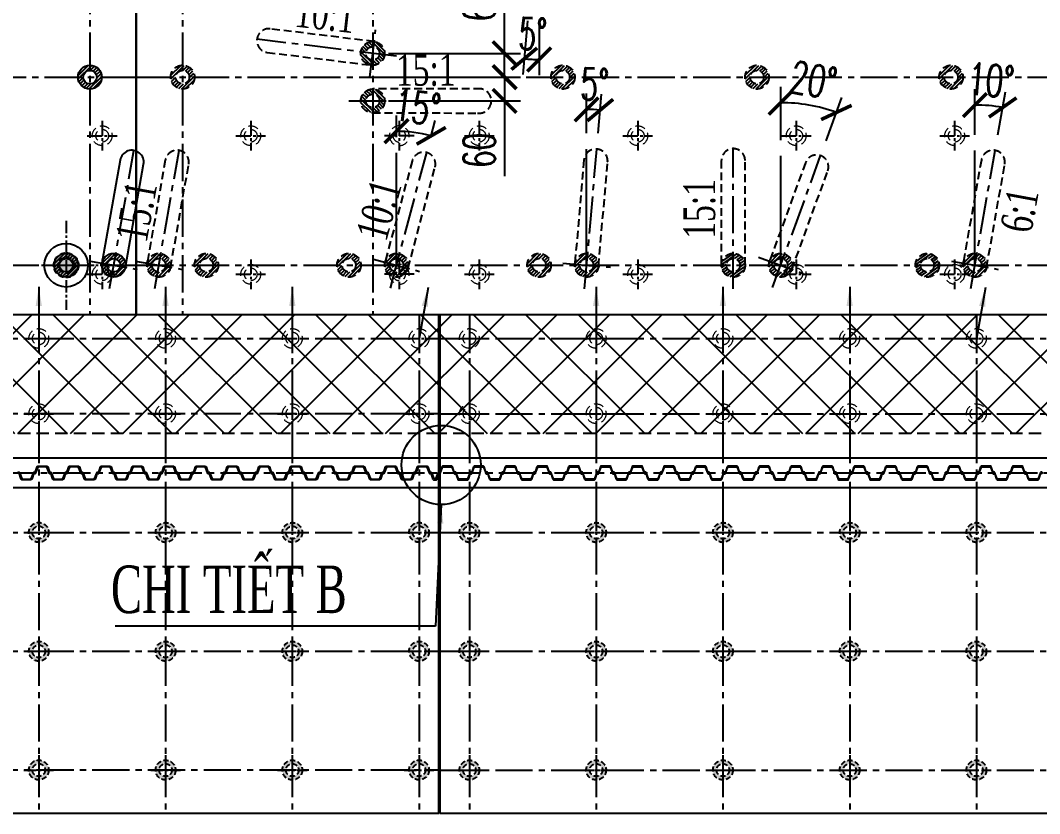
# Model space of a CAD drawing. Extents: x -64479 to 90650, y -38385 to 38270.
# Drawn here: x -28230 to -25657, y 9968 to 11971 of the extents above; entities that cross this region are included whole.
import ezdxf
from ezdxf.enums import TextEntityAlignment as Align

# ---------------------------------------------------------------- set-up
doc = ezdxf.new("R2010")
doc.units = 0
doc.header["$MEASUREMENT"] = 0
for name, pattern in [('CENTER', [2, 1.25, -0.25, 0.25, -0.25]), ('CENTER2', [1.125, 0.75, -0.125, 0.125, -0.125]), ('HIDDEN', [0.375, 0.25, -0.125])]:
    doc.linetypes.add(name, pattern=pattern)
doc.layers.get('0').update_dxf_attribs({"linetype": 'CONTINUOUS'})
for name, color, linetype in [('BORDER', 2, 'CONTINUOUS'), ('CENTER', 9, 'CENTER2'), ('Coc', 2, 'CONTINUOUS'), ('Cochh', 7, 'CONTINUOUS'), ('Cu', 230, 'CONTINUOUS'), ('Dam', 4, 'CONTINUOUS'), ('DIMENSION', 4, 'CONTINUOUS'), ('HATCH', 7, 'CONTINUOUS'), ('HIDDEN', 4, 'HIDDEN'), ('PILE-D600', 20, 'CONTINUOUS'), ('STEEL', 1, 'CONTINUOUS'), ('TEXT', 3, 'CONTINUOUS')]:
    doc.layers.add(name, color=color, linetype=linetype)
doc.layers.add('KHUAT', color=235, linetype='HIDDEN', lineweight=18)
doc.styles.add('DIM', font='romans.shx', dxfattribs={"width": 0.65})
doc.styles.add('THUONG', font='vntimeh.shx')
doc.dimstyles.new('1-400', dxfattribs={"dimscale": 400, "dimtxt": 0.22, "dimasz": 0.12, "dimexe": 0.1, "dimexo": 0.1, "dimgap": 0.08, "dimtad": 1, "dimdec": 0, "dimzin": 0, "dimdsep": 46, "dimtxsty": 'DIM', "dimblk": 'ARCHTICK', "dimcen": 0.15, "dimdle": 0.1, "dimclrd": 4, "dimclre": 7, "dimclrt": 2, "dimaunit": 1, "dimadec": 0, "dimazin": 0, "dimtfac": 1, "dimtdec": 0, "dimtix": 1, "dimtmove": 1, "dimatfit": 3, "dimfxl": 1, "dimtolj": 1, "dimtzin": 0, "dimarcsym": 0})
doc.dimstyles.new('400.Ph', dxfattribs={"dimscale": 400, "dimtxt": 0.2, "dimasz": 0.15, "dimexe": 0.1, "dimexo": 0.1, "dimgap": 0.06, "dimtad": 1, "dimdec": 0, "dimzin": 0, "dimdsep": 46, "dimtxsty": 'DIM', "dimblk": 'ARCHTICK', "dimcen": 0.15, "dimdle": 0.1, "dimclrd": 256, "dimclre": 7, "dimclrt": 6, "dimadec": 0, "dimazin": 0, "dimtfac": 1, "dimtdec": 0, "dimtix": 1, "dimtmove": 0, "dimatfit": 3, "dimldrblk": 'ARCHTICK', "dimfxl": 1, "dimtolj": 1, "dimtzin": 0, "dimarcsym": 0})

# ---------------------------------------------------------------- blocks, each defined once
blk = doc.blocks.new('CocD500_HH')
at = {"layer": 'CENTER', "ltscale": 50}
for p, q in [((0, 37.5), (0, -37.5)), ((-37.5, 0), (37.5, 0))]:
    blk.add_line(p, q, dxfattribs=at)
at = {"layer": 'KHUAT', "ltscale": 100}
for radius in [25, 16]:
    blk.add_circle((0, 0), radius, dxfattribs=at)
blk = doc.blocks.new('cocD500')
at = {"layer": 'HATCH'}
blk.add_blockref('CocD500_HH', (0, 0), dxfattribs=at)
blk = doc.blocks.new('_ArchTick')
at = {"color": 0, "linetype": 'ByBlock', "const_width": 0.15}
blk.add_lwpolyline([(-0.5, -0.5), (0.5, 0.5)], dxfattribs=at)
blk = doc.blocks.new('cocbs')
at = {"layer": 'Coc'}
h = blk.add_hatch(color=256, dxfattribs=at)
h.paths.add_polyline_path([(-46596.3, 9805.7), (-46596.3, 9796.7, -0.414214), (-46580.3, 9780.7), (-46571.3, 9780.7, 0.414214)])
h.paths.add_polyline_path([(-46571.3, 9780.7), (-46580.3, 9780.7, -0.414214), (-46596.3, 9764.7), (-46596.3, 9755.7, 0.414214)])
h.paths.add_polyline_path([(-46612.3, 9780.7), (-46621.3, 9780.7, 0.414214), (-46596.3, 9755.7), (-46596.3, 9764.7, -0.414214)])
h.paths.add_polyline_path([(-46596.3, 9796.7), (-46596.3, 9805.7, 0.414214), (-46621.3, 9780.7), (-46612.3, 9780.7, -0.414214)])
at = {"layer": 'Coc', "color": 8, "linetype": 'HIDDEN', "ltscale": 50}
for radius in [25, 16]:
    blk.add_circle((-46596.3, 9780.7), radius, dxfattribs=at)
at = {"layer": 'Cochh', "linetype": 'CENTER', "ltscale": 25}
for p, q in [((-46596.3, 9818.2), (-46596.3, 9743.2)), ((-46633.8, 9780.7), (-46558.8, 9780.7))]:
    blk.add_line(p, q, dxfattribs=at)
blk = doc.blocks.new('*D34')
at = {"layer": 'DIMENSION', "color": 7, "lineweight": -2}
for p, q in [((-27171.1, 9927.7), (-27171.1, 8409.5)), ((-19981.1, 9927.7), (-19981.1, 8409.5))]:
    blk.add_line(p, q, dxfattribs=at)
at = {"layer": 'DIMENSION', "lineweight": -2}
blk.add_line((-27211.1, 8449.5), (-19941.1, 8449.5), dxfattribs=at)
at = {"layer": 'DIMENSION', "lineweight": -2, "xscale": 60, "yscale": 60, "zscale": 60, "rotation": 180}
blk.add_blockref('_ArchTick', (-27171.1, 8449.5), dxfattribs=at)
at = {"layer": 'DIMENSION', "lineweight": -2, "xscale": 60, "yscale": 60, "zscale": 60}
blk.add_blockref('_ArchTick', (-19981.1, 8449.5), dxfattribs=at)
at = {"layer": 'DIMENSION', "color": 6, "insert": (-23576.1, 8513.5), "char_height": 80, "attachment_point": 5, "style": 'DIM'}
blk.add_mtext('\\A1;7190', dxfattribs=at)
blk = doc.blocks.new('*D149')
at = {"layer": 'DIMENSION', "color": 7, "lineweight": -2}
for p, q in [((-28183.1, 9927.7), (-28183.1, 9580.6)), ((-27863.1, 9927.7), (-27863.1, 9580.6))]:
    blk.add_line(p, q, dxfattribs=at)
at = {"layer": 'DIMENSION', "lineweight": -2}
blk.add_line((-28223.1, 9620.6), (-27823.1, 9620.6), dxfattribs=at)
at = {"layer": 'DIMENSION', "lineweight": -2, "xscale": 60, "yscale": 60, "zscale": 60, "rotation": 180}
blk.add_blockref('_ArchTick', (-28183.1, 9620.6), dxfattribs=at)
at = {"layer": 'DIMENSION', "lineweight": -2, "xscale": 60, "yscale": 60, "zscale": 60}
blk.add_blockref('_ArchTick', (-27863.1, 9620.6), dxfattribs=at)
at = {"layer": 'DIMENSION', "color": 6, "insert": (-28023.1, 9684.6), "char_height": 80, "attachment_point": 5, "style": 'DIM'}
blk.add_mtext('\\A1;320', dxfattribs=at)
blk = doc.blocks.new('*D150')
at = {"layer": 'DIMENSION', "color": 7, "lineweight": -2}
for p, q in [((-27863.1, 9927.7), (-27863.1, 9580.6)), ((-27543.1, 9927.7), (-27543.1, 9580.6))]:
    blk.add_line(p, q, dxfattribs=at)
at = {"layer": 'DIMENSION', "lineweight": -2}
blk.add_line((-27903.1, 9620.6), (-27503.1, 9620.6), dxfattribs=at)
at = {"layer": 'DIMENSION', "lineweight": -2, "xscale": 60, "yscale": 60, "zscale": 60, "rotation": 180}
blk.add_blockref('_ArchTick', (-27863.1, 9620.6), dxfattribs=at)
at = {"layer": 'DIMENSION', "lineweight": -2, "xscale": 60, "yscale": 60, "zscale": 60}
blk.add_blockref('_ArchTick', (-27543.1, 9620.6), dxfattribs=at)
at = {"layer": 'DIMENSION', "color": 6, "insert": (-27703.1, 9684.6), "char_height": 80, "attachment_point": 5, "style": 'DIM'}
blk.add_mtext('\\A1;320', dxfattribs=at)
blk = doc.blocks.new('*D151')
at = {"layer": 'DIMENSION', "color": 7, "lineweight": -2}
for p, q in [((-27543.1, 9927.7), (-27543.1, 9580.6)), ((-27223.1, 9927.7), (-27223.1, 9580.6))]:
    blk.add_line(p, q, dxfattribs=at)
at = {"layer": 'DIMENSION', "lineweight": -2}
blk.add_line((-27583.1, 9620.6), (-27183.1, 9620.6), dxfattribs=at)
at = {"layer": 'DIMENSION', "lineweight": -2, "xscale": 60, "yscale": 60, "zscale": 60, "rotation": 180}
blk.add_blockref('_ArchTick', (-27543.1, 9620.6), dxfattribs=at)
at = {"layer": 'DIMENSION', "lineweight": -2, "xscale": 60, "yscale": 60, "zscale": 60}
blk.add_blockref('_ArchTick', (-27223.1, 9620.6), dxfattribs=at)
at = {"layer": 'DIMENSION', "color": 6, "insert": (-27383.1, 9684.6), "char_height": 80, "attachment_point": 5, "style": 'DIM'}
blk.add_mtext('\\A1;320', dxfattribs=at)
blk = doc.blocks.new('*D155')
at = {"layer": 'DIMENSION', "color": 7, "lineweight": -2}
for p, q in [((-26776.1, 9927.7), (-26776.1, 9580.6)), ((-26456.1, 9927.7), (-26456.1, 9580.6))]:
    blk.add_line(p, q, dxfattribs=at)
at = {"layer": 'DIMENSION', "lineweight": -2}
blk.add_line((-26816.1, 9620.6), (-26416.1, 9620.6), dxfattribs=at)
at = {"layer": 'DIMENSION', "lineweight": -2, "xscale": 60, "yscale": 60, "zscale": 60, "rotation": 180}
blk.add_blockref('_ArchTick', (-26776.1, 9620.6), dxfattribs=at)
at = {"layer": 'DIMENSION', "lineweight": -2, "xscale": 60, "yscale": 60, "zscale": 60}
blk.add_blockref('_ArchTick', (-26456.1, 9620.6), dxfattribs=at)
at = {"layer": 'DIMENSION', "color": 6, "insert": (-26616.1, 9684.6), "char_height": 80, "attachment_point": 5, "style": 'DIM'}
blk.add_mtext('\\A1;320', dxfattribs=at)
blk = doc.blocks.new('*D156')
at = {"layer": 'DIMENSION', "color": 7, "lineweight": -2}
for p, q in [((-26456.1, 9927.7), (-26456.1, 9580.6)), ((-26136.1, 9927.7), (-26136.1, 9580.6))]:
    blk.add_line(p, q, dxfattribs=at)
at = {"layer": 'DIMENSION', "lineweight": -2}
blk.add_line((-26496.1, 9620.6), (-26096.1, 9620.6), dxfattribs=at)
at = {"layer": 'DIMENSION', "lineweight": -2, "xscale": 60, "yscale": 60, "zscale": 60, "rotation": 180}
blk.add_blockref('_ArchTick', (-26456.1, 9620.6), dxfattribs=at)
at = {"layer": 'DIMENSION', "lineweight": -2, "xscale": 60, "yscale": 60, "zscale": 60}
blk.add_blockref('_ArchTick', (-26136.1, 9620.6), dxfattribs=at)
at = {"layer": 'DIMENSION', "color": 6, "insert": (-26296.1, 9684.6), "char_height": 80, "attachment_point": 5, "style": 'DIM'}
blk.add_mtext('\\A1;320', dxfattribs=at)
blk = doc.blocks.new('*D157')
at = {"layer": 'DIMENSION', "color": 7, "lineweight": -2}
for p, q in [((-26136.1, 9927.7), (-26136.1, 9580.6)), ((-25816.1, 9927.7), (-25816.1, 9580.6))]:
    blk.add_line(p, q, dxfattribs=at)
at = {"layer": 'DIMENSION', "lineweight": -2}
blk.add_line((-26176.1, 9620.6), (-25776.1, 9620.6), dxfattribs=at)
at = {"layer": 'DIMENSION', "lineweight": -2, "xscale": 60, "yscale": 60, "zscale": 60, "rotation": 180}
blk.add_blockref('_ArchTick', (-26136.1, 9620.6), dxfattribs=at)
at = {"layer": 'DIMENSION', "lineweight": -2, "xscale": 60, "yscale": 60, "zscale": 60}
blk.add_blockref('_ArchTick', (-25816.1, 9620.6), dxfattribs=at)
at = {"layer": 'DIMENSION', "color": 6, "insert": (-25976.1, 9684.6), "char_height": 80, "attachment_point": 5, "style": 'DIM'}
blk.add_mtext('\\A1;320', dxfattribs=at)
blk = doc.blocks.new('*D158')
at = {"layer": 'DIMENSION', "color": 7, "lineweight": -2}
for p, q in [((-25816.1, 9927.7), (-25816.1, 9580.6)), ((-25496.1, 9927.7), (-25496.1, 9580.6))]:
    blk.add_line(p, q, dxfattribs=at)
at = {"layer": 'DIMENSION', "lineweight": -2}
blk.add_line((-25856.1, 9620.6), (-25456.1, 9620.6), dxfattribs=at)
at = {"layer": 'DIMENSION', "lineweight": -2, "xscale": 60, "yscale": 60, "zscale": 60, "rotation": 180}
blk.add_blockref('_ArchTick', (-25816.1, 9620.6), dxfattribs=at)
at = {"layer": 'DIMENSION', "lineweight": -2, "xscale": 60, "yscale": 60, "zscale": 60}
blk.add_blockref('_ArchTick', (-25496.1, 9620.6), dxfattribs=at)
at = {"layer": 'DIMENSION', "color": 6, "insert": (-25656.1, 9684.6), "char_height": 80, "attachment_point": 5, "style": 'DIM'}
blk.add_mtext('\\A1;320', dxfattribs=at)
blk = doc.blocks.new('pd3')
at = {"layer": 'HATCH'}
h = blk.add_hatch(dxfattribs=at)
h.set_pattern_fill('ANSI31', color=256, scale=50, style=0)
h.set_pattern_definition([(45, (-53660.761, -7805.5305), (-4.4194174, 4.4194174), [])])
h.paths.add_polyline_path([(-61759.5, 11827.7, 1), (-61699.5, 11827.7, 1)])
h.paths.add_polyline_path([(-61712.5, 11827.7, -1), (-61746.5, 11827.7, -1)], flags=16)
h = blk.add_hatch(dxfattribs=at)
h.set_pattern_fill('ANSI31', color=256, scale=50, style=0)
h.set_pattern_definition([(45, (-53720.761, -8280.5305), (-4.4194174, 4.4194174), [])])
h.paths.add_polyline_path([(-61819.5, 11352.7, 1), (-61759.5, 11352.7, 1)])
h.paths.add_polyline_path([(-61772.5, 11352.7, -1), (-61806.5, 11352.7, -1)], flags=16)
h = blk.add_hatch(dxfattribs=at)
h.set_pattern_fill('ANSI31', color=256, scale=50, style=0)
h.set_pattern_definition([(45, (-53600.761, -8280.5305), (-4.4194174, 4.4194174), [])])
h.paths.add_polyline_path([(-61699.5, 11352.7, 1), (-61639.5, 11352.7, 1)])
h.paths.add_polyline_path([(-61652.5, 11352.7, -1), (-61686.5, 11352.7, -1)], flags=16)
at = {"layer": 'BORDER'}
blk.add_lwpolyline([(-61612.5, 13627.7), (-61612.5, 11227.7), (-69156.5, 11227.7), (-69156.5, 13627.7)], dxfattribs=at)
at = {"layer": 'CENTER', "ltscale": 125}
for p, q in [((-61729.5, 13627.7), (-61729.5, 11227.7)), ((-69156.5, 11827.7), (-61612.5, 11827.7)), ((-61679.9, 11293.6), (-61618.4, 11642.7)), ((-69156.5, 11352.7), (-61612.5, 11352.7)), ((-61728.6, 11363.1), (-61610.4, 11342.3))]:
    blk.add_line(p, q, dxfattribs=at)
at = {"layer": 'PILE-D600', "linetype": 'Continuous', "ltscale": 0.7}
blk.add_lwpolyline([(-61640, 11347.5), (-61594.1, 11607.9, 1), (-61653.2, 11618.3), (-61699.1, 11357.9)], format="xyb", dxfattribs=at)
for centre, radius in [((-61729.5, 11827.7), 30), ((-61729.5, 11827.7), 17), ((-61789.5, 11352.7), 30), ((-61669.5, 11352.7), 30), ((-61789.5, 11352.7), 17), ((-61669.5, 11352.7), 17), ((-61669.5, 11352.7), 17)]:
    blk.add_circle(centre, radius, dxfattribs=at)
blk = doc.blocks.new('*D342')
at = {"layer": 'DIMENSION', "color": 7, "lineweight": -2}
for p, q in [((-25820.1, 11682.2), (-25820.1, 11797.3)), ((-25762, 11682), (-25742.9, 11790.5))]:
    blk.add_line(p, q, dxfattribs=at)
at = {"layer": 'DIMENSION', "lineweight": -2}
blk.add_arc((-25820.1, 11352.7), 404.6, 80, 90, dxfattribs=at)
at = {"layer": 'DIMENSION', "lineweight": -2, "xscale": 60, "yscale": 60, "zscale": 60}
for p, rotation in [((-25820.1, 11757.3), 180), ((-25749.8, 11751.1), 350.0000000000073)]:
    blk.add_blockref('_ArchTick', p, dxfattribs=dict(at, rotation=rotation))
at = {"layer": 'DIMENSION', "color": 6, "insert": (-25779.2, 11819.5), "char_height": 80, "attachment_point": 5, "rotation": 355, "style": 'DIM'}
blk.add_mtext('\\A1;10°', dxfattribs=at)
blk = doc.blocks.new('*D343')
at = {"layer": 'DIMENSION', "color": 7, "lineweight": -2}
for p, q in [((-27300.1, 11827.7), (-26967.1, 11827.7)), ((-27300.1, 11767.7), (-26967.1, 11767.7))]:
    blk.add_line(p, q, dxfattribs=at)
at = {"layer": 'DIMENSION', "lineweight": -2}
for p, q in [((-27007.1, 11827.7), (-27007.1, 11727.7)), ((-27007.1, 11767.7), (-27007.1, 11578))]:
    blk.add_line(p, q, dxfattribs=at)
at = {"layer": 'DIMENSION', "lineweight": -2, "xscale": 60, "yscale": 60, "zscale": 60}
for p, rotation in [((-27007.1, 11827.7), 90), ((-27007.1, 11767.7), 270)]:
    blk.add_blockref('_ArchTick', p, dxfattribs=dict(at, rotation=rotation))
at = {"layer": 'DIMENSION', "color": 6, "insert": (-27071.1, 11642.8), "char_height": 80, "attachment_point": 5, "rotation": 90, "style": 'DIM'}
blk.add_mtext('\\A1;60', dxfattribs=at)
blk = doc.blocks.new('*D344')
at = {"layer": 'DIMENSION', "lineweight": -2}
for p, q in [((-27007.1, 11887.7), (-27007.1, 12077.4)), ((-27007.1, 11827.7), (-27007.1, 11927.7))]:
    blk.add_line(p, q, dxfattribs=at)
at = {"layer": 'DIMENSION', "color": 7, "lineweight": -2}
for p, q in [((-27300.1, 11887.7), (-26967.1, 11887.7)), ((-27300.1, 11827.7), (-26967.1, 11827.7))]:
    blk.add_line(p, q, dxfattribs=at)
at = {"layer": 'DIMENSION', "lineweight": -2, "xscale": 60, "yscale": 60, "zscale": 60}
for p, rotation in [((-27007.1, 11887.7), 90), ((-27007.1, 11827.7), 270)]:
    blk.add_blockref('_ArchTick', p, dxfattribs=dict(at, rotation=rotation))
at = {"layer": 'DIMENSION', "color": 6, "insert": (-27071.1, 12012.5), "char_height": 80, "attachment_point": 5, "rotation": 90, "style": 'DIM'}
blk.add_mtext('\\A1;60', dxfattribs=at)
blk = doc.blocks.new('*D369')
at = {"layer": 'DIMENSION', "color": 7, "lineweight": -2}
for p, q in [((-26949.2, 11969.5), (-26961.1, 11834.2)), ((-26920.1, 11969.7), (-26920.1, 11832.4))]:
    blk.add_line(p, q, dxfattribs=at)
at = {"layer": 'DIMENSION', "lineweight": -2}
blk.add_arc((-26920.1, 12302.7), 430.3, 265, 270, dxfattribs=at)
at = {"layer": 'DIMENSION', "lineweight": -2, "xscale": 60, "yscale": 60, "zscale": 60}
for p, rotation in [((-26957.6, 11874.1), 175.0000000000056), ((-26920.1, 11872.4), 359.9999999999999)]:
    blk.add_blockref('_ArchTick', p, dxfattribs=dict(at, rotation=rotation))
at = {"layer": 'DIMENSION', "color": 6, "insert": (-26936.1, 11936.8), "char_height": 80, "attachment_point": 5, "rotation": 357.5, "style": 'DIM'}
blk.add_mtext('\\A1;5°', dxfattribs=at)
blk = doc.blocks.new('*D370')
at = {"layer": 'DIMENSION', "color": 7, "lineweight": -2}
for p, q in [((-27280.1, 11676.3), (-27280.1, 11731)), ((-27193.5, 11675.7), (-27182.2, 11718.1))]:
    blk.add_line(p, q, dxfattribs=at)
at = {"layer": 'DIMENSION', "lineweight": -2}
blk.add_arc((-27280.1, 11352.7), 338.3, 75, 90, dxfattribs=at)
at = {"layer": 'DIMENSION', "lineweight": -2, "xscale": 60, "yscale": 60, "zscale": 60}
for p, rotation in [((-27280.1, 11691), 180.0000000000001), ((-27192.5, 11679.5), 345.0000000000095)]:
    blk.add_blockref('_ArchTick', p, dxfattribs=dict(at, rotation=rotation))
at = {"layer": 'DIMENSION', "color": 6, "insert": (-27227.6, 11751.5), "char_height": 80, "attachment_point": 5, "rotation": 352.5, "style": 'DIM'}
blk.add_mtext('\\A1;15°', dxfattribs=at)
blk = doc.blocks.new('*D371')
at = {"layer": 'DIMENSION', "color": 7, "lineweight": -2}
for p, q in [((-26800.1, 11685.9), (-26800.1, 11786)), ((-26770.9, 11685.9), (-26762.3, 11784.4))]:
    blk.add_line(p, q, dxfattribs=at)
at = {"layer": 'DIMENSION', "lineweight": -2}
blk.add_arc((-26800.1, 11352.7), 393.3, 85, 90, dxfattribs=at)
at = {"layer": 'DIMENSION', "lineweight": -2, "xscale": 60, "yscale": 60, "zscale": 60}
for p, rotation in [((-26800.1, 11746), 180), ((-26765.8, 11744.5), 355.0000000000081)]:
    blk.add_blockref('_ArchTick', p, dxfattribs=dict(at, rotation=rotation))
at = {"layer": 'DIMENSION', "color": 6, "insert": (-26780.1, 11809.6), "char_height": 80, "attachment_point": 5, "rotation": 357.5, "style": 'DIM'}
blk.add_mtext('\\A1;5°', dxfattribs=at)
blk = doc.blocks.new('*D372')
at = {"layer": 'DIMENSION', "color": 7, "lineweight": -2}
for p, q in [((-26310.1, 11668.7), (-26310.1, 11803.2)), ((-26195.7, 11667), (-26156, 11776.1))]:
    blk.add_line(p, q, dxfattribs=at)
at = {"layer": 'DIMENSION', "lineweight": -2}
blk.add_arc((-26310.1, 11352.7), 410.5, 70, 90, dxfattribs=at)
at = {"layer": 'DIMENSION', "lineweight": -2, "xscale": 60, "yscale": 60, "zscale": 60}
for p, rotation in [((-26310.1, 11763.2), 179.9999999999998), ((-26169.7, 11738.5), 340.0000000000106)]:
    blk.add_blockref('_ArchTick', p, dxfattribs=dict(at, rotation=rotation))
at = {"layer": 'DIMENSION', "color": 6, "insert": (-26227.7, 11820), "char_height": 80, "attachment_point": 5, "rotation": 350, "style": 'DIM'}
blk.add_mtext('\\A1;20°', dxfattribs=at)
blk = doc.blocks.new('Cu thep kieu IVL')
at = {"layer": 'CENTER'}
for p, q in [((-20, 19.2), (-20, 14.8)), ((20, 19.2), (20, 14.8))]:
    blk.add_line(p, q, dxfattribs=at)
at = {"layer": 'Cu', "color": 1}
blk.add_lwpolyline([(-11.6, 2.3, 0.331206), (-10.7, 1.6), (10.7, 1.6, 0.331206), (11.6, 2.3), (18.1, 18.4, -0.331206), (19.1, 19.2), (20.3, 19.2, -0.223582), (21.5, 18.6, -0.452935), (21.1, 16.7), (20, 16.2, -0.518485), (19.2, 16.4, -0.300037), (19.7, 16.9), (20.7, 17.4, 0.427626), (20.8, 18.1, 0.215462), (20.3, 18.4), (19.5, 18.4, 0.331206), (18.7, 17.8), (13.4, 1.3, -0.331206), (11.7, 0), (-11.7, 0, -0.331206), (-13.4, 1.3), (-18.7, 17.8, 0.331206), (-19.5, 18.4), (-20.3, 18.4, 0.215462), (-20.8, 18.1, 0.427626), (-20.7, 17.4), (-19.7, 16.9, -0.300037), (-19.2, 16.4, -0.518485), (-20, 16.2), (-21.1, 16.7, -0.452935), (-21.5, 18.6, -0.223582), (-20.3, 19.2), (-19.1, 19.2, -0.331206), (-18.1, 18.4)], format="xyb", close=True, dxfattribs=at)
blk = doc.blocks.new('*U436')
at = {"layer": 'STEEL', "rotation": 180}
for p in [(5480, 34), (5560, 34), (5640, 34), (5720, 34), (5800, 34), (5880, 34), (5960, 34), (6040, 34), (6120, 34), (6200, 34), (6280, 34), (6360, 34), (6440, 34)]:
    blk.add_blockref('Cu thep kieu IVL', p, dxfattribs=at)
at = {"layer": 'STEEL'}
for p in [(5440, 0), (5520, 0), (5600, 0), (5680, 0), (5760, 0), (5840, 0), (5920, 0), (6000, 0), (6080, 0), (6160, 0), (6240, 0), (6320, 0), (6400, 0)]:
    blk.add_blockref('Cu thep kieu IVL', p, dxfattribs=at)
blk = doc.blocks.new('cc1')
at = {"layer": 'Cu', "color": 5}
for p, q in [((-27194, 10826.7), (-27195, 10827.2)), ((-27194.7, 10827.9), (-27193.6, 10827.4)), ((-27194.2, 10829.6), (-27193, 10829.6)), ((-27193.5, 10828.8), (-27194.2, 10828.8)), ((-27187.4, 10811.7), (-27192.7, 10828.2)), ((-27192.1, 10828.9), (-27185.6, 10813.2)), ((-27184.6, 10812.5), (-27181.5, 10812.5)), ((-27180.6, 10813.2), (-27174.1, 10828.9)), ((-27173.5, 10828.2), (-27178.8, 10811.7)), ((-27173.1, 10829.6), (-27171.9, 10829.6)), ((-27171.9, 10828.8), (-27172.7, 10828.8)), ((-27172.5, 10827.4), (-27171.5, 10827.9)), ((-27171.1, 10827.2), (-27172.2, 10826.7))]:
    blk.add_line(p, q, dxfattribs=at)
for centre, radius, start, end in [((-27194.4, 10828.3), 1.28, 143.2363, 240.706), ((-27194.3, 10828.1), 1.54, 88.8836, 139.2958), ((-27194.4, 10828.3), 0.477, 146.3409, 238.9521), ((-27194.3, 10828.1), 0.739, 88.3889, 137.0255), ((-27193.7, 10827.1), 0.52, 229.9942, 339.6184), ((-27193.8, 10826.8), 0.619, 9.5583, 76.3631), ((-27193.5, 10828), 0.8, 16.6992, 90), ((-27193, 10828.6), 1, 16.6992, 90), ((-27185.6, 10812.3), 1.8, 196.6992, 270), ((-27184.6, 10813.5), 1, 196.6992, 270), ((-27181.5, 10813.5), 1, 270, 343.3008), ((-27180.5, 10812.3), 1.8, 270, 343.3008), ((-27173.1, 10828.6), 1, 90, 163.3008), ((-27172.7, 10828), 0.8, 90, 163.3008), ((-27172.4, 10826.8), 0.619, 103.6369, 170.4417), ((-27172.5, 10827.1), 0.52, 200.3816, 310.0058), ((-27171.9, 10828.1), 1.54, 40.7042, 91.1164), ((-27171.9, 10828.1), 0.739, 42.9745, 91.6111), ((-27171.8, 10828.3), 0.477, 301.0479, 33.6591), ((-27171.8, 10828.3), 1.28, 299.294, 36.7637)]:
    blk.add_arc(centre, radius, start, end, dxfattribs=at)
at = {"layer": 'DIMENSION'}
blk.add_line((-27185.6, 10810.5), (-27180.5, 10810.5), dxfattribs=at)
at = {"layer": 'DIMENSION', "const_width": 1.5}
blk.add_lwpolyline([(-27185.6, 10809.6), (-27180.5, 10809.6)], dxfattribs=at)
blk = doc.blocks.new('Cu PD6')
at = {"layer": 'STEEL', "extrusion": (0, 0, -1), "zscale": -1, "rotation": 180}
for p in [(3132.5, 0), (3052.5, 0), (2972.5, 0), (2892.5, 0), (2812.5, 0), (2732.5, 0), (2652.5, 0), (2572.5, 0), (2492.5, 0), (2412.5, 0), (2332.5, 0), (2252.5, 0), (2172.5, 0), (2092.5, 0), (2012.5, 0), (1932.5, 0), (1852.5, 0), (1772.5, 0), (1692.5, 0)]:
    blk.add_blockref('Cu thep kieu IVL', p, dxfattribs=at)
at = {"layer": 'STEEL', "extrusion": (0, 0, -1), "zscale": -1}
for p in [(3092.5, -34), (3012.5, -34), (2932.5, -34), (2852.5, -34), (2772.5, -34), (2692.5, -34), (2612.5, -34), (2532.5, -34), (2452.5, -34), (2372.5, -34), (2292.5, -34), (2212.5, -34), (2132.5, -34), (2052.5, -34), (1972.5, -34), (1892.5, -34), (1812.5, -34), (1732.5, -34), (1652.5, -34)]:
    blk.add_blockref('Cu thep kieu IVL', p, dxfattribs=at)
blk = doc.blocks.new('cocthu')
at = {"layer": 'Coc'}
h = blk.add_hatch(color=256, dxfattribs=at)
h.paths.add_polyline_path([(-52084.6, 9499), (-52084.6, 9487.7, -0.414214), (-52064.6, 9467.7), (-52053.3, 9467.7, 0.414214)])
h.paths.add_polyline_path([(-52053.3, 9467.7), (-52064.6, 9467.7, -0.414214), (-52084.6, 9447.7), (-52084.6, 9436.5, 0.414214)])
h.paths.add_polyline_path([(-52104.6, 9467.7), (-52115.8, 9467.7, 0.414214), (-52084.6, 9436.5), (-52084.6, 9447.7, -0.414214)])
h.paths.add_polyline_path([(-52084.6, 9487.7), (-52084.6, 9499, 0.414214), (-52115.8, 9467.7), (-52104.6, 9467.7, -0.414214)])
at = {"layer": 'Dam'}
h = blk.add_hatch(color=256, dxfattribs=at)
h.paths.add_polyline_path([(-52084.6, 9487.7), (-52084.6, 9467.7), (-52064.6, 9467.7, 0.414214)])
h.paths.add_polyline_path([(-52084.6, 9487.7, 0.414214), (-52104.6, 9467.7), (-52084.6, 9467.7)])
h.paths.add_polyline_path([(-52084.6, 9467.7), (-52104.6, 9467.7, 0.414214), (-52084.6, 9447.7)])
h.paths.add_polyline_path([(-52064.6, 9467.7), (-52084.6, 9467.7), (-52084.6, 9447.7, 0.414214)])
at = {"layer": 'CENTER', "linetype": 'CENTER', "ltscale": 25}
for p, q in [((-52084.6, 9580.2), (-52084.6, 9355.2)), ((-52197.1, 9467.7), (-51972.1, 9467.7))]:
    blk.add_line(p, q, dxfattribs=at)
at = {"layer": 'Coc', "color": 8, "linetype": 'HIDDEN', "ltscale": 50}
for radius in [31.2, 20]:
    blk.add_circle((-52084.6, 9467.7), radius, dxfattribs=at)
at = {"layer": 'Cu', "color": 1, "linetype": 'Continuous', "ltscale": 50}
blk.add_circle((-52084.6, 9467.7), 55.1, dxfattribs=at)

msp = doc.modelspace()

# ---------------------------------------------------------------- hatches: boundary and pattern name
at = {"layer": 'Dam'}
h = msp.add_hatch(dxfattribs=at)
h.set_pattern_fill('ANSI37', color=8, scale=750, style=0)
h.set_pattern_definition([(45, (0, -11350.51), (-66.29126, 66.29126), []), (135, (0, -11350.51), (-66.29126, -66.29126), [])])
h.paths.add_polyline_path([(-22738.1, 11227.7), (-35456.2, 11227.7), (-35456.2, 10927.7), (-22738.1, 10927.7)])
h.paths.add_polyline_path([(-15077.1, 10927.7), (-15077.1, 11227.7), (-22738.1, 11227.7), (-22738.1, 10927.7)])
at = {"layer": 'HATCH'}
h = msp.add_hatch(dxfattribs=at)
h.set_pattern_fill('ANSI31', color=256, scale=50, angle=90, style=0)
h.set_pattern_definition([(135, (-7706.8524, 19956.461), (-4.4194174, -4.4194174), [])])
h.paths.add_polyline_path([(-27340.1, 11857.7, 1), (-27340.1, 11917.7, 1)])
h.paths.add_polyline_path([(-27340.1, 11904.7, -1), (-27340.1, 11870.7, -1)], flags=16)
h = msp.add_hatch(dxfattribs=at)
h.set_pattern_fill('ANSI31', color=256, scale=50, style=0)
h.set_pattern_definition([(45, (-19751.3035, -7805.5305), (-4.4194174, 4.4194174), [])])
h.paths.add_polyline_path([(-27850.1, 11827.7, 1), (-27790.1, 11827.7, 1)])
h.paths.add_polyline_path([(-27803.1, 11827.7, -1), (-27837.1, 11827.7, -1)], flags=16)
h = msp.add_hatch(dxfattribs=at)
h.set_pattern_fill('ANSI31', color=256, scale=50, style=0)
h.set_pattern_definition([(45, (-18791.3035, -7805.5305), (-4.4194174, 4.4194174), [])])
h.paths.add_polyline_path([(-26890.1, 11827.7, 1), (-26830.1, 11827.7, 1)])
h.paths.add_polyline_path([(-26843.1, 11827.7, -1), (-26877.1, 11827.7, -1)], flags=16)
h = msp.add_hatch(dxfattribs=at)
h.set_pattern_fill('ANSI31', color=256, scale=50, style=0)
h.set_pattern_definition([(45, (-18301.3035, -7805.5305), (-4.4194174, 4.4194174), [])])
h.paths.add_polyline_path([(-26400.1, 11827.7, 1), (-26340.1, 11827.7, 1)])
h.paths.add_polyline_path([(-26353.1, 11827.7, -1), (-26387.1, 11827.7, -1)], flags=16)
h = msp.add_hatch(dxfattribs=at)
h.set_pattern_fill('ANSI31', color=256, scale=50, style=0)
h.set_pattern_definition([(45, (-17811.3035, -7805.5305), (-4.4194174, 4.4194174), [])])
h.paths.add_polyline_path([(-25910.1, 11827.7, 1), (-25850.1, 11827.7, 1)])
h.paths.add_polyline_path([(-25863.1, 11827.7, -1), (-25897.1, 11827.7, -1)], flags=16)
h = msp.add_hatch(dxfattribs=at)
h.set_pattern_fill('ANSI31', color=256, scale=50, angle=90, style=0)
h.set_pattern_definition([(135, (-7706.8524, 19836.461), (-4.4194174, -4.4194174), [])])
h.paths.add_polyline_path([(-27340.1, 11737.7, 1), (-27340.1, 11797.7, 1)])
h.paths.add_polyline_path([(-27340.1, 11784.7, -1), (-27340.1, 11750.7, -1)], flags=16)
h = msp.add_hatch(dxfattribs=at)
h.set_pattern_fill('ANSI31', color=256, scale=50, style=0)
h.set_pattern_definition([(45, (-19811.3035, -8280.5305), (-4.4194174, 4.4194174), [])])
h.paths.add_polyline_path([(-27910.1, 11352.7, 1), (-27850.1, 11352.7, 1)])
h.paths.add_polyline_path([(-27863.1, 11352.7, -1), (-27897.1, 11352.7, -1)], flags=16)
h = msp.add_hatch(dxfattribs=at)
h.set_pattern_fill('ANSI31', color=256, scale=50, style=0)
h.set_pattern_definition([(45, (-19691.3035, -8280.5305), (-4.4194174, 4.4194174), [])])
h.paths.add_polyline_path([(-27790.1, 11352.7, 1), (-27730.1, 11352.7, 1)])
h.paths.add_polyline_path([(-27743.1, 11352.7, -1), (-27777.1, 11352.7, -1)], flags=16)
h = msp.add_hatch(dxfattribs=at)
h.set_pattern_fill('ANSI31', color=256, scale=50, style=0)
h.set_pattern_definition([(45, (-19331.3035, -8280.5305), (-4.4194174, 4.4194174), [])])
h.paths.add_polyline_path([(-27430.1, 11352.7, 1), (-27370.1, 11352.7, 1)])
h.paths.add_polyline_path([(-27383.1, 11352.7, -1), (-27417.1, 11352.7, -1)], flags=16)
h = msp.add_hatch(dxfattribs=at)
h.set_pattern_fill('ANSI31', color=256, scale=50, style=0)
h.set_pattern_definition([(45, (-19211.3035, -8280.5305), (-4.4194174, 4.4194174), [])])
h.paths.add_polyline_path([(-27310.1, 11352.7, 1), (-27250.1, 11352.7, 1)])
h.paths.add_polyline_path([(-27263.1, 11352.7, -1), (-27297.1, 11352.7, -1)], flags=16)
h = msp.add_hatch(dxfattribs=at)
h.set_pattern_fill('ANSI31', color=256, scale=50, style=0)
h.set_pattern_definition([(45, (-18851.3035, -8280.5305), (-4.4194174, 4.4194174), [])])
h.paths.add_polyline_path([(-26950.1, 11352.7, 1), (-26890.1, 11352.7, 1)])
h.paths.add_polyline_path([(-26903.1, 11352.7, -1), (-26937.1, 11352.7, -1)], flags=16)
h = msp.add_hatch(dxfattribs=at)
h.set_pattern_fill('ANSI31', color=256, scale=50, style=0)
h.set_pattern_definition([(45, (-18731.3035, -8280.5305), (-4.4194174, 4.4194174), [])])
h.paths.add_polyline_path([(-26830.1, 11352.7, 1), (-26770.1, 11352.7, 1)])
h.paths.add_polyline_path([(-26783.1, 11352.7, -1), (-26817.1, 11352.7, -1)], flags=16)
h = msp.add_hatch(dxfattribs=at)
h.set_pattern_fill('ANSI31', color=256, scale=50, angle=-10, style=0)
h.set_pattern_definition([(35, (-21893.159, -9383.385), (-3.5848527, 5.1197003), [])])
h.paths.add_polyline_path([(-26459.6, 11357.9, 1), (-26400.5, 11347.5, 1)])
h.paths.add_polyline_path([(-26413.3, 11349.7, -1), (-26446.8, 11355.6, -1)], flags=16)
h = msp.add_hatch(dxfattribs=at)
h.set_pattern_fill('ANSI31', color=256, scale=50, style=0)
h.set_pattern_definition([(45, (-18241.3035, -8280.5305), (-4.4194174, 4.4194174), [])])
h.paths.add_polyline_path([(-26340.1, 11352.7, 1), (-26280.1, 11352.7, 1)])
h.paths.add_polyline_path([(-26293.1, 11352.7, -1), (-26327.1, 11352.7, -1)], flags=16)
h = msp.add_hatch(dxfattribs=at)
h.set_pattern_fill('ANSI31', color=256, scale=50, angle=-10, style=0)
h.set_pattern_definition([(35, (-21403.159, -9383.385), (-3.5848527, 5.1197003), [])])
h.paths.add_polyline_path([(-25969.6, 11357.9, 1), (-25910.5, 11347.5, 1)])
h.paths.add_polyline_path([(-25923.3, 11349.7, -1), (-25956.8, 11355.6, -1)], flags=16)
h = msp.add_hatch(dxfattribs=at)
h.set_pattern_fill('ANSI31', color=256, scale=50, style=0)
h.set_pattern_definition([(45, (-17751.3035, -8280.5305), (-4.4194174, 4.4194174), [])])
h.paths.add_polyline_path([(-25850.1, 11352.7, 1), (-25790.1, 11352.7, 1)])
h.paths.add_polyline_path([(-25803.1, 11352.7, -1), (-25837.1, 11352.7, -1)], flags=16)

# ---------------------------------------------------------------- linework, layer by layer
at = {"layer": 'BORDER'}
for p, q in [((-27173.1, 11227.7), (-33673.1, 11227.7)), ((-27173.1, 9967.7), (-27173.1, 11227.7)), ((-19981.1, 11227.7), (-27171.1, 11227.7)), ((-19981.1, 11227.7), (-27171.1, 11227.7)), ((-27171.1, 11227.7), (-27171.1, 9967.7)), ((-27173.1, 9967.7), (-33673.1, 9967.7)), ((-19981.1, 9967.7), (-27171.1, 9967.7))]:
    msp.add_line(p, q, dxfattribs=at)
msp.add_lwpolyline([(-20393.1, 13627.7), (-20393.1, 11227.7), (-27937.1, 11227.7), (-27937.1, 13627.7)], dxfattribs=at)
at = {"layer": 'CENTER', "ltscale": 125}
for p, q in [((-27820.1, 13627.7), (-27820.1, 11227.7)), ((-27340.1, 13627.7), (-27340.1, 11227.7)), ((-27347.4, 11828.1), (-27332.8, 11947.2)), ((-27280.5, 11880.4), (-27632.3, 11923.6)), ((-27937.1, 11827.7), (-24900.1, 11827.7)), ((-27400.1, 11768.1), (-27035.7, 11767.9)), ((-27890.5, 11293.6), (-27828.9, 11642.7)), ((-27295.6, 11294.7), (-27203.9, 11637.1)), ((-26805.3, 11292.9), (-26774.4, 11646)), ((-26430.1, 11292.7), (-26430.1, 11647.1)), ((-25830.5, 11293.6), (-25768.9, 11642.7)), ((-26330.6, 11296.3), (-26209.4, 11629.4)), ((-26366.5, 11373.2), (-26253.7, 11332.2)), ((-27939.2, 11363.1), (-27821, 11342.3)), ((-27937.1, 11352.7), (-24350.1, 11352.7)), ((-27338, 11368.2), (-27222.1, 11337.2)), ((-26859.8, 11357.9), (-26740.3, 11347.5)), ((-25879.2, 11363.1), (-25761, 11342.3)), ((-28183.1, 11227.7), (-28183.1, 9967.7)), ((-27863.1, 11227.7), (-27863.1, 9967.7)), ((-27543.1, 11227.7), (-27543.1, 9967.7)), ((-27223.1, 11227.7), (-27223.1, 9967.7)), ((-27096.1, 11227.7), (-27096.1, 9967.7)), ((-26776.1, 11227.7), (-26776.1, 9967.7)), ((-26456.1, 11227.7), (-26456.1, 9967.7)), ((-26136.1, 11227.7), (-26136.1, 9967.7)), ((-25816.1, 11227.7), (-25816.1, 9967.7)), ((-33673.1, 11167.7), (-27173.1, 11167.9)), ((-27171.1, 11167.7), (-19981.1, 11167.9)), ((-33673.1, 10977.7), (-27173.1, 10977.9)), ((-27171.1, 10977.7), (-19981.1, 10977.7)), ((-13006, 10827.8), (-46828.1, 10827.8)), ((-33673.1, 10677.7), (-27173.1, 10677.9)), ((-27171.1, 10677.7), (-19981.1, 10677.7)), ((-33673.1, 10377.7), (-27173.1, 10377.9)), ((-27171.1, 10377.7), (-19981.1, 10377.7)), ((-33673.1, 10077.7), (-27173.1, 10077.9)), ((-27171, 10077.7), (-19981, 10077.7))]:
    msp.add_line(p, q, dxfattribs=at)
at = {"layer": 'Dam', "ltscale": 200}
for p, q in [((-12966.9, 10865.2), (-46787.1, 10865.2)), ((-13045.1, 10790.2), (-46787.1, 10790.2))]:
    msp.add_line(p, q, dxfattribs=at)
at = {"layer": 'DIMENSION'}
for p, q in [((-27280.1, 11352.7), (-27280.1, 11636.3)), ((-26800.1, 11352.7), (-26800.1, 11645.9)), ((-25820.1, 11352.7), (-25820.1, 11642.2)), ((-26310.1, 11352.7), (-26310.1, 11628.7))]:
    msp.add_line(p, q, dxfattribs=at)
at = {"layer": 'HIDDEN', "ltscale": 80}
for points in [[(-27336.4, 11917.5), (-27598.9, 11949.7, 1), (-27606.2, 11890.1), (-27343.7, 11857.9)], [(-27340.2, 11737.9), (-27075.8, 11736.8, 0.96746), (-27065.6, 11798), (-27340, 11797.9)], [(-27850.5, 11347.5), (-27804.6, 11607.9, 1), (-27863.7, 11618.3), (-27909.6, 11357.9)], [(-27251.1, 11344.9), (-27182.7, 11600.4, 1), (-27240.6, 11615.9), (-27309.1, 11360.5)], [(-26770.2, 11350.1), (-26747.1, 11613.5, 1), (-26806.9, 11618.7), (-26830, 11355.3)], [(-26400.1, 11352.7), (-26400.1, 11617.1, 1), (-26460.1, 11617.1), (-26460.1, 11352.7)], [(-26281.9, 11342.4), (-26191.4, 11590.9, 1), (-26247.8, 11611.4), (-26338.3, 11363)], [(-25790.5, 11347.5), (-25744.6, 11607.9, 1), (-25803.7, 11618.3), (-25849.6, 11357.9)]]:
    msp.add_lwpolyline(points, format="xyb", dxfattribs=at)
for centre, radius in [((-27340.1, 11887.7), 30), ((-27340.1, 11887.7), 17), ((-27820.1, 11827.7), 30), ((-27820.1, 11827.7), 17), ((-26860.1, 11827.7), 30), ((-26860.1, 11827.7), 17), ((-26370.1, 11827.7), 30), ((-26370.1, 11827.7), 17), ((-25880.1, 11827.7), 30), ((-25880.1, 11827.7), 17), ((-27340.1, 11767.7), 30), ((-27340.1, 11767.7), 17), ((-27880.1, 11352.7), 30), ((-27760.1, 11352.7), 30), ((-27400.1, 11352.7), 30), ((-27280.1, 11352.7), 30), ((-26920.1, 11352.7), 30), ((-26800.1, 11352.7), 30), ((-26430.1, 11352.7), 30), ((-26310.1, 11352.7), 30), ((-25940.1, 11352.7), 30), ((-25820.1, 11352.7), 30), ((-27880.1, 11352.7), 17), ((-27760.1, 11352.7), 17), ((-27400.1, 11352.7), 17), ((-27280.1, 11352.7), 17), ((-26920.1, 11352.7), 17), ((-26800.1, 11352.7), 17), ((-26430.1, 11352.7), 17), ((-26310.1, 11352.7), 17), ((-25940.1, 11352.7), 17), ((-25820.1, 11352.7), 17)]:
    msp.add_circle(centre, radius, dxfattribs=at)
at = {"layer": 'STEEL', "color": 1, "linetype": 'HIDDEN', "ltscale": 125}
for p, q in [((-27173.1, 10927.7), (-33673.1, 10927.7)), ((-19981.1, 10927.7), (-27171.1, 10927.7))]:
    msp.add_line(p, q, dxfattribs=at)
at = {"layer": 'TEXT'}
msp.add_circle((-27167.4, 10848.2), 100, dxfattribs=at)

# ---------------------------------------------------------------- block references
at = {"layer": 'Coc'}
for p in [(18413.2, 897.1), (18733.2, 897), (19053.2, 897), (19373.2, 897.1), (19500.2, 897), (19820.2, 897), (20140.2, 897), (20460.2, 897), (20780.2, 897), (18413.2, 597.1), (18733.2, 597), (19053.2, 597), (19373.2, 597.1), (19500.2, 597), (19820.2, 597), (20140.2, 597), (20460.2, 597), (20780.2, 597), (18413.2, 297.1), (18733.2, 297), (19053.2, 297), (19373.2, 297.1), (19500.2, 297), (19820.2, 297), (20140.2, 297), (20460.2, 297), (20780.2, 297)]:
    msp.add_blockref('cocbs', p, dxfattribs=at)
at = {"layer": 'Cochh'}
for p in [(-28023.1, 11679.7), (-27648.1, 11679.7), (-27071.1, 11679.7), (-26671.1, 11679.7), (-26271.1, 11679.7), (-25871.1, 11679.7), (-28023.1, 11329.7), (-27648.1, 11329.7), (-27071.1, 11329.7), (-26671.1, 11329.7), (-26271.1, 11329.7), (-25871.1, 11329.7)]:
    msp.add_blockref('cocD500', p, dxfattribs=at)
at = {"layer": 'Cochh', "xscale": -1}
for p in [(-27273.1, 11679.7), (-27273.1, 11329.7)]:
    msp.add_blockref('cocD500', p, dxfattribs=at)
at = {"layer": 'Dam'}
msp.add_blockref('cocthu', (23970.5, 1885), dxfattribs=at)
at = {"layer": 'DIMENSION'}
for name, p in [('pd3', (33675.5, 0)), ('Cu PD6', (-24019.6, 10844.8)), ('cc1', (0, 0))]:
    msp.add_blockref(name, p, dxfattribs=at)
at = {"layer": 'HATCH'}
for p in [(-28183.1, 11167.7), (-27863.1, 11167.7), (-27543.1, 11167.7), (-27223.1, 11167.7), (-27096.1, 11167.7), (-26776.1, 11167.7), (-26456.1, 11167.7), (-26136.1, 11167.7), (-25816.1, 11167.7), (-28183.1, 10977.7), (-27863.1, 10977.7), (-27543.1, 10977.7), (-27223.1, 10977.7), (-27096.1, 10977.7), (-26776.1, 10977.7), (-26456.1, 10977.7), (-26136.1, 10977.7), (-25816.1, 10977.7)]:
    msp.add_blockref('CocD500_HH', p, dxfattribs=at)
at = {"layer": 'STEEL'}
msp.add_blockref('*U436', (-33654.1, 10810.8), dxfattribs=at)

# ---------------------------------------------------------------- texts
at = {"layer": 'TEXT', "style": 'THUONG', "width": 0.7}
for s, rotation, p in [('10:1', 353.5324, (-27542, 11931.7)), ('15:1', 0.303, (-27281.1, 11781.8)), ('15:1', 79.5709, (-27887.6, 11402.8)), ('10:1', 74.5709, (-27283.2, 11403.3)), ('15:1', 90, (-26451.9, 11419.8)), ('6:1', 79.5709, (-25654.5, 11426.3))]:
    msp.add_text(s, height=80, rotation=rotation, dxfattribs=at).set_placement(p, align=Align.BOTTOM_LEFT)
at = {"layer": 'TEXT', "style": 'THUONG', "width": 0.65}
msp.add_text('chi tiÕt b', height=120, dxfattribs=at).set_placement((-28001, 10474.3))

# ---------------------------------------------------------------- dimensions: what is measured, and where the dimension line sits
at = {"layer": 'DIMENSION'}
for base, line1, line2, picture, middle in [((-26945.1, 11873.1), ((-26920.1, 12302.7), (-26920.1, 12009.7)), ((-26914.8, 12362.5), (-26945.7, 12009.4)), '*D369', (-26936.1, 11936.8)), ((-26777.2, 11745.4), ((-26805.3, 11292.9), (-26774.4, 11646)), ((-26800.1, 11352.7), (-26800.1, 11645.9)), '*D371', (-26780.1, 11809.6)), ((-26215.4, 11752.2), ((-26330.6, 11296.3), (-26209.4, 11629.4)), ((-26310.1, 11352.7), (-26310.1, 11628.7)), '*D372', (-26227.7, 11820)), ((-25773.1, 11754.5), ((-25830.5, 11293.6), (-25768.9, 11642.7)), ((-25820.1, 11352.7), (-25820.1, 11642.2)), '*D342', (-25779.2, 11819.5)), ((-27221.3, 11685.8), ((-27295.6, 11294.7), (-27203.9, 11637.1)), ((-27280.1, 11352.7), (-27280.1, 11636.3)), '*D370', (-27227.6, 11751.5))]:
    dim = msp.add_angular_dim_2l(base=base, line1=line1, line2=line2, dimstyle='400.Ph', dxfattribs=at)
    dim.commit()
    dim.dimension.update_dxf_attribs({"geometry": picture, "text_midpoint": middle})
for p1, angle, picture, middle in [((-27340.1, 11887.7), 90, '*D344', (-27007.1, 12012.5)), ((-27340.1, 11767.7), 270, '*D343', (-27007.1, 11642.8))]:
    dim = msp.add_linear_dim(base=(-27007.1, 11827.7), p1=p1, p2=(-27340.1, 11827.7), angle=angle, dimstyle='400.Ph', dxfattribs=at)
    dim.commit()
    dim.dimension.update_dxf_attribs({"geometry": picture, "text_midpoint": middle, "dimtype": 160})
for base, p1, p2, picture, middle in [((-27863.1, 9620.6), (-28183.1, 9967.7), (-27863.1, 9967.7), '*D149', (-28023.1, 9684.6)), ((-27543.1, 9620.6), (-27863.1, 9967.7), (-27543.1, 9967.7), '*D150', (-27703.1, 9684.6)), ((-27223.1, 9620.6), (-27543.1, 9967.7), (-27223.1, 9967.7), '*D151', (-27383.1, 9684.6)), ((-19981.1, 8449.5), (-27171.1, 9967.7), (-19981.1, 9967.7), '*D34', (-23576.1, 8513.5)), ((-26456.1, 9620.6), (-26776.1, 9967.7), (-26456.1, 9967.7), '*D155', (-26616.1, 9684.6)), ((-26136.1, 9620.6), (-26456.1, 9967.7), (-26136.1, 9967.7), '*D156', (-26296.1, 9684.6)), ((-25816.1, 9620.6), (-26136.1, 9967.7), (-25816.1, 9967.7), '*D157', (-25976.1, 9684.6)), ((-25496.1, 9620.6), (-25816.1, 9967.7), (-25496.1, 9967.7), '*D158', (-25656.1, 9684.6))]:
    dim = msp.add_linear_dim(base=base, p1=p1, p2=p2, dimstyle='400.Ph', override={"dimtmove": 1}, dxfattribs=at)
    dim.commit()
    dim.dimension.update_dxf_attribs({"geometry": picture, "text_midpoint": middle})

# ---------------------------------------------------------------- leaders
at = {"layer": 'TEXT'}
for points, override in [([(-28183.1, 11298.1), (-28183.1, 11167.7)], {"dimgap": 0.08, "dimtad": 0}), ([(-27863.1, 11298.1), (-27863.1, 11167.7)], {"dimgap": 0.08, "dimtad": 0}), ([(-27543.1, 11298.1), (-27543.1, 11167.7)], {"dimgap": 0.08, "dimtad": 0}), ([(-27200.4, 11296.1), (-27223.1, 11167.7)], {"dimgap": 0.08, "dimtad": 0}), ([(-26776.1, 11298.1), (-26776.1, 11167.7)], {"dimgap": 0.08, "dimtad": 0}), ([(-26456.1, 11298.1), (-26456.1, 11167.7)], {"dimgap": 0.08, "dimtad": 0}), ([(-26136.1, 11298.1), (-26136.1, 11167.7)], {"dimgap": 0.08, "dimtad": 0}), ([(-25793.4, 11296.1), (-25816.1, 11167.7)], {"dimgap": 0.08, "dimtad": 0}), ([(-27167.4, 10748.2), (-27181.7, 10440.7), (-27990, 10440.7)], {"dimtad": 0})]:
    msp.add_leader(points, dimstyle='1-400', override=override, dxfattribs=at)

doc.saveas('drawing.dxf')
